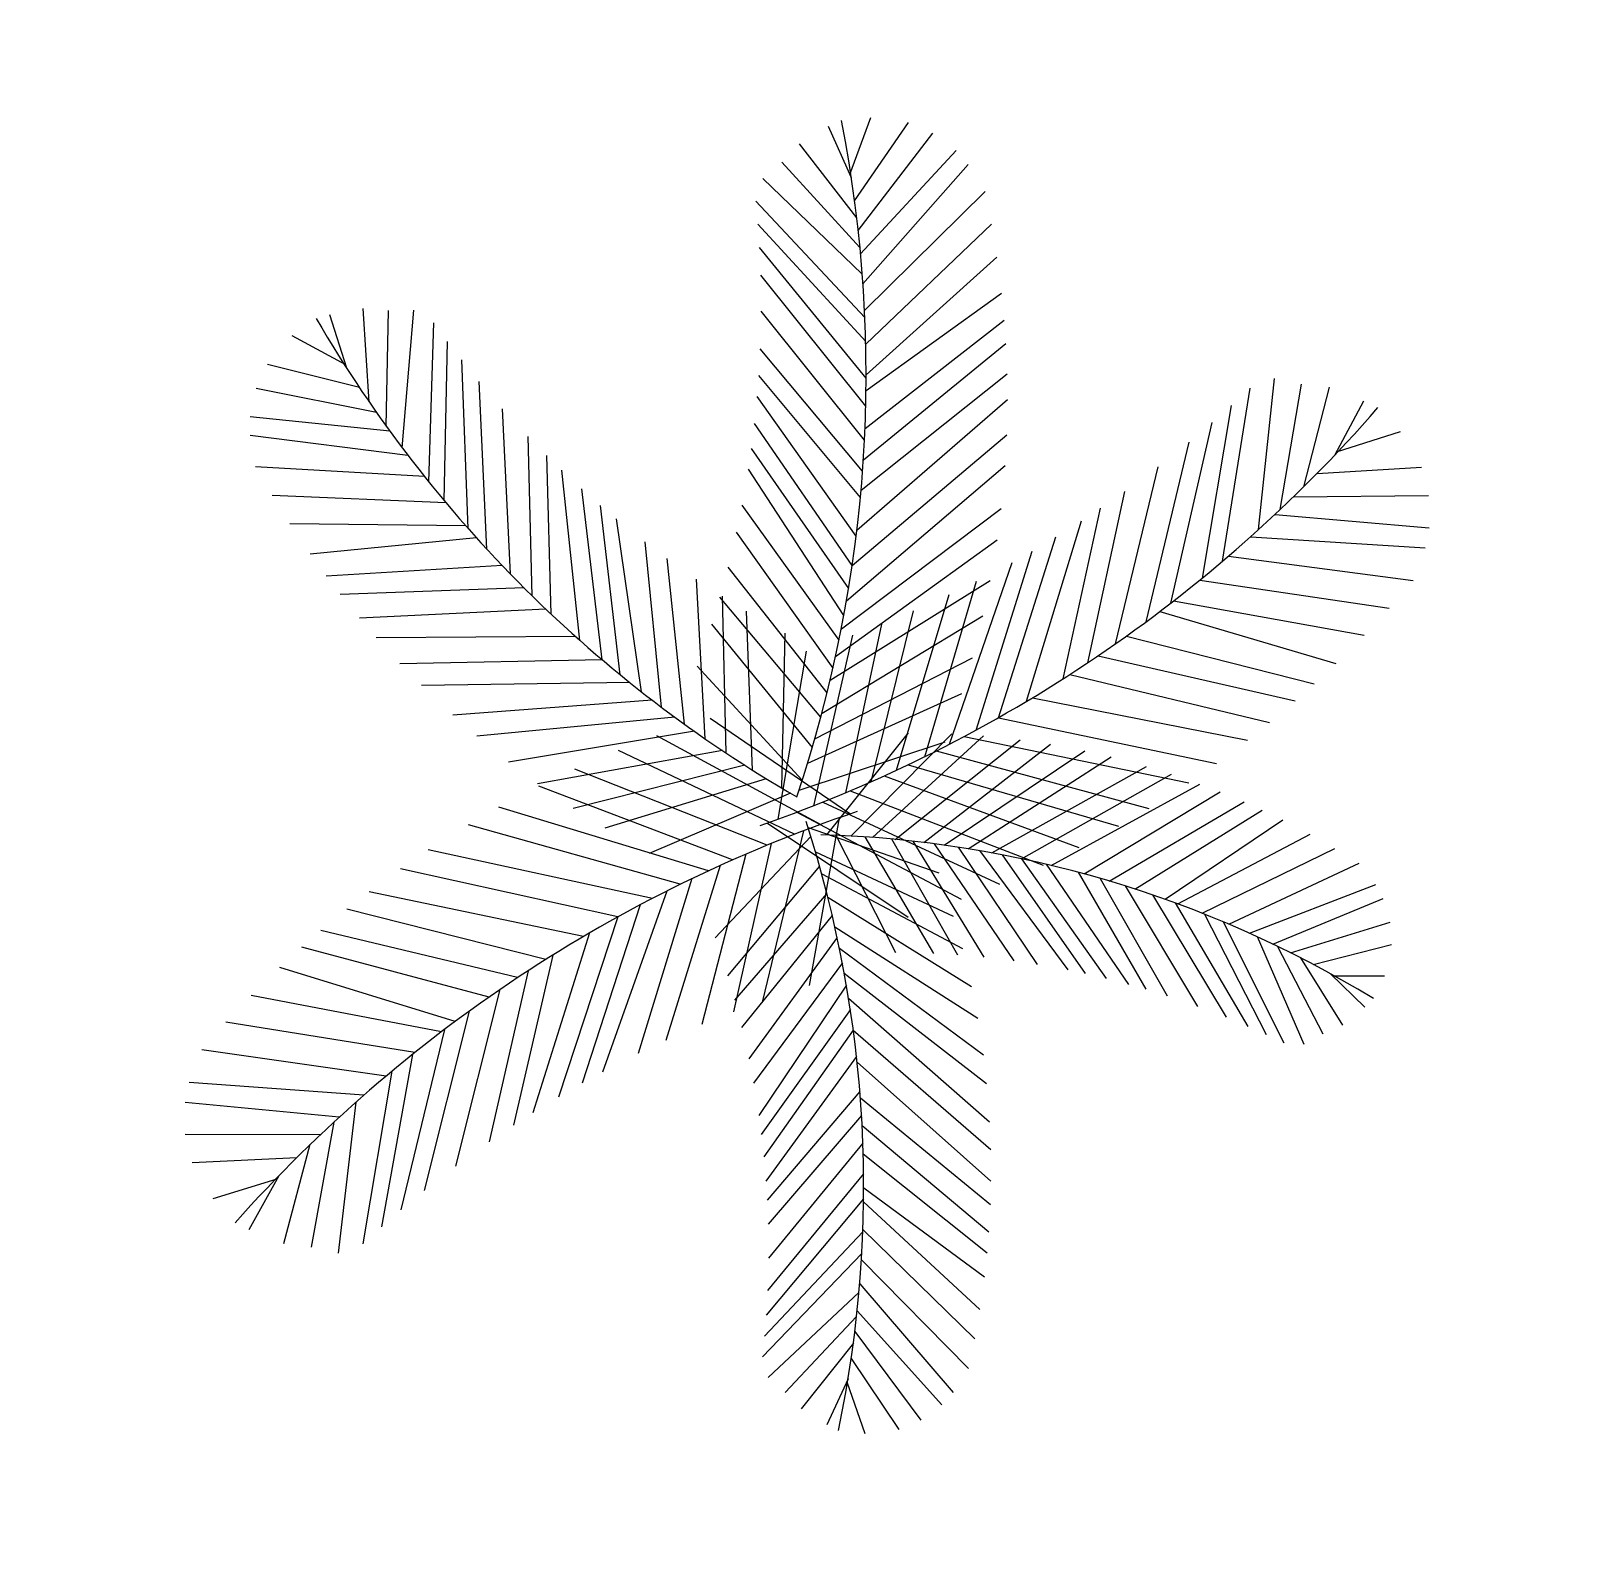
# Model space of a CAD drawing. Extents: x 1783.54 to 1790.35, y 997.7 to 1004.37.
import ezdxf

# ---------------------------------------------------------------- set-up
doc = ezdxf.new("R2010")
doc.units = 0
doc.header["$LTSCALE"] = 0.1
doc.header["$MEASUREMENT"] = 0
doc.layers.get('0').update_dxf_attribs({"linetype": 'CONTINUOUS'})
doc.layers.add('ÁRVORE', color=102, linetype='CONTINUOUS')

# ---------------------------------------------------------------- blocks, each defined once
blk = doc.blocks.new('CG_T25')
for p, q in [((-0.04849, 0.10048), (-0.04609, 0.11923)), ((-0.04513, 0.09553), (-0.04083, 0.11958)), ((-0.04262, 0.09166), (-0.0351, 0.11859)), ((-0.03947, 0.08657), (-0.03168, 0.11724)), ((-0.0517, 0.10469), (-0.05319, 0.11672)), ((-0.03676, 0.08198), (-0.02626, 0.11399)), ((-0.05115, 0.10424), (-0.05985, 0.11127)), ((-0.03347, 0.0761), (-0.02213, 0.10879)), ((-0.04658, 0.0977), (-0.0634, 0.10556)), ((-0.03062, 0.07071), (-0.01817, 0.10345)), ((-0.04331, 0.09272), (-0.06491, 0.10073)), ((-0.04046, 0.0882), (-0.0668, 0.09608)), ((-0.02921, 0.06792), (-0.01407, 0.09748)), ((-0.02595, 0.06114), (-0.01116, 0.09294)), ((-0.03607, 0.08077), (-0.06593, 0.09144)), ((-0.03374, 0.07659), (-0.06347, 0.08756)), ((-0.02339, 0.05544), (-0.00878, 0.08899)), ((0.0635, 0.0532), (0.07024, 0.08392)), ((0.06884, 0.05619), (0.07592, 0.08598)), ((0.07312, 0.05846), (0.08166, 0.08593)), ((0.07799, 0.0609), (0.08495, 0.08535)), ((-0.03033, 0.07013), (-0.06107, 0.08357)), ((-0.02103, 0.04982), (-0.00577, 0.08369)), ((0.05873, 0.05037), (0.06464, 0.08166)), ((0.08177, 0.06271), (0.08986, 0.08339)), ((-0.02784, 0.06512), (-0.05835, 0.07878)), ((-0.01812, 0.04237), (-0.00338, 0.07917)), ((0.0563, 0.04888), (0.05862, 0.07898)), ((0.08672, 0.06495), (0.09378, 0.08062)), ((0.05056, 0.04518), (0.05421, 0.07684)), ((-0.01574, 0.03569), (-0.0003, 0.07288)), ((0.04587, 0.04197), (0.05049, 0.07492)), ((0.09122, 0.06669), (0.09808, 0.07531)), ((-0.02496, 0.05898), (-0.055, 0.07244)), ((0.03558, 0.03435), (0.04163, 0.06987)), ((0.04136, 0.03874), (0.04564, 0.07224)), ((-0.01353, 0.02893), (0.00221, 0.06731)), ((0.09057, 0.0666), (0.10065, 0.06791)), ((-0.0225, 0.05337), (-0.05172, 0.06568)), ((0.03055, 0.03031), (0.03626, 0.06647)), ((0.02562, 0.02612), (0.03167, 0.06333)), ((0.07902, 0.0614), (0.09957, 0.05734)), ((0.08392, 0.0637), (0.10069, 0.0618)), ((-0.02048, 0.04847), (-0.04956, 0.06085)), ((-0.0119, 0.02351), (0.00542, 0.05936)), ((0.02179, 0.02269), (0.0254, 0.0587)), ((0.07467, 0.05925), (0.09882, 0.05284)), ((-0.0177, 0.04124), (-0.04794, 0.05702)), ((-0.01039, 0.01806), (0.00757, 0.0534)), ((0.01803, 0.01919), (0.02091, 0.0551)), ((0.06394, 0.05345), (0.09219, 0.04781)), ((0.06773, 0.05558), (0.09594, 0.04966)), ((-0.01574, 0.03569), (-0.04595, 0.05196)), ((0.01491, 0.01616), (0.01527, 0.05023)), ((0.05822, 0.05006), (0.08844, 0.04586)), ((-0.01428, 0.03131), (-0.04423, 0.04726)), ((-0.00921, 0.01344), (0.01005, 0.04559)), ((0.01059, 0.01177), (0.01051, 0.04579)), ((0.05392, 0.04736), (0.08405, 0.04345)), ((-0.01267, 0.02611), (-0.04289, 0.0433)), ((0.04877, 0.04397), (0.07844, 0.04013)), ((0.00727, 0.00825), (0.005, 0.0402)), ((0.0442, 0.04079), (0.07269, 0.03645)), ((-0.01126, 0.02127), (-0.04073, 0.03636)), ((-0.00768, 0.00683), (0.01195, 0.03868)), ((0.0403, 0.03795), (0.06872, 0.03373)), ((0.0042, 0.00486), (0.00047, 0.0352)), ((0.03471, 0.03367), (0.06564, 0.03153)), ((-0.0098, 0.0158), (-0.03926, 0.03105)), ((-0.00659, 0.00162), (0.0139, 0.03028)), ((0.00083, 0.00098), (-0.00541, 0.0281)), ((0.03055, 0.03031), (0.06169, 0.02855)), ((0.02734, 0.0276), (0.05813, 0.02573)), ((-0.09028, 0.0046), (-0.10254, 0.02344)), ((-0.08343, 0.00286), (-0.0987, 0.02383)), ((-0.07961, 0.002), (-0.09508, 0.0228)), ((-0.0086, 0.01089), (-0.03757, 0.02413)), ((-0.00566, -0.00333), (0.01528, 0.02298)), ((0.02362, 0.02434), (0.0552, 0.0233)), ((-0.09448, 0.00578), (-0.10575, 0.02089)), ((-0.07375, 0.00081), (-0.0914, 0.02184)), ((-0.06925, 0.00001), (-0.08701, 0.02081)), ((-0.06376, -0.00083), (-0.08126, 0.01964)), ((0.02023, 0.02125), (0.05024, 0.01894)), ((-0.09914, 0.0072), (-0.10919, 0.01859)), ((-0.05879, -0.00146), (-0.0752, 0.01863)), ((-0.05448, -0.00192), (-0.07091, 0.01805)), ((-0.04816, -0.00243), (-0.06752, 0.01767)), ((-0.04335, -0.00269), (-0.06309, 0.01727)), ((-0.03957, -0.00282), (-0.05901, 0.01701)), ((-0.03512, -0.00289), (-0.05559, 0.01686)), ((-0.03099, -0.00287), (-0.04965, 0.01678)), ((-0.02636, -0.00275), (-0.04514, 0.01685)), ((-0.02224, -0.00257), (-0.03932, 0.01712)), ((-0.0075, 0.00601), (-0.03629, 0.01805)), ((-0.01815, -0.0023), (-0.03425, 0.01751)), ((-0.01305, -0.00187), (-0.02968, 0.018)), ((-0.00749, -0.00125), (-0.02251, 0.01902)), ((0.01649, 0.01771), (0.04657, 0.01553)), ((-0.10533, 0.00928), (-0.11286, 0.01449)), ((0.01323, 0.01448), (0.04198, 0.01097)), ((-0.00625, -0.00012), (-0.03528, 0.01253)), ((-0.00473, -0.0089), (0.01671, 0.01294)), ((0.00278, -0.0015), (0.0264, 0.0136)), ((0.01006, 0.01122), (0.03809, 0.00687)), ((-0.10582, 0.00961), (-0.1156, 0.008)), ((0.00831, -0.00434), (0.03345, 0.0097)), ((-0.10177, 0.00806), (-0.11593, 0.00185)), ((-0.09711, 0.00657), (-0.11499, -0.00236)), ((-0.00374, 0.00604), (-0.02495, -0.01604)), ((0.00618, 0.00706), (0.03469, 0.00307)), ((0.01344, -0.00682), (0.038, 0.00739)), ((-0.09349, 0.00549), (-0.11289, -0.00663)), ((-0.08877, 0.00419), (-0.11104, -0.00901)), ((-0.08454, 0.00313), (-0.10724, -0.0125)), ((-0.00506, -0.00686), (-0.034, 0.00377)), ((-0.0034, 0.004), (0.02566, -0.00632)), ((0.01758, -0.00871), (0.0431, 0.00497)), ((-0.07917, 0.0019), (-0.1022, -0.01455)), ((-0.07428, 0.00091), (-0.0971, -0.01642)), ((-0.07175, 0.00044), (-0.09146, -0.01826)), ((-0.00276, 0.00047), (-0.02342, -0.02606)), ((0.00205, 0.00241), (0.02953, -0.00312)), ((0.02179, -0.01053), (0.04904, 0.00239)), ((0.02655, -0.01249), (0.05369, 0.00053)), ((-0.06569, -0.00055), (-0.08723, -0.0195)), ((-0.06062, -0.00124), (-0.08358, -0.02046)), ((-0.05566, -0.0018), (-0.07872, -0.02159)), ((-0.04915, -0.00236), (-0.07462, -0.02243)), ((-0.04335, -0.00269), (-0.06898, -0.0234)), ((-0.02437, -0.00267), (-0.04516, -0.02522)), ((-0.01884, -0.00235), (-0.03931, -0.02512)), ((-0.01449, -0.002), (-0.03226, -0.02471)), ((-0.0104, -0.00159), (-0.02621, -0.0241)), ((-0.00581, -0.00103), (-0.018, -0.02291)), ((-0.00213, -0.00273), (0.02703, -0.01507)), ((0.00112, -0.00061), (0.00513, -0.02815)), ((0.03083, -0.01414), (0.05989, -0.00173)), ((-0.03753, -0.00286), (-0.06402, -0.02407)), ((-0.0329, -0.00289), (-0.05704, -0.02476)), ((-0.02828, -0.00281), (-0.05187, -0.02507)), ((-0.00177, -0.00447), (-0.02197, -0.03334)), ((-0.00773, -0.00415), (0.00788, -0.02193)), ((0.00567, -0.00301), (0.01318, -0.03264)), ((0.00976, -0.00506), (0.01922, -0.03566)), ((0.03548, -0.01583), (0.0635, -0.00293)), ((0.03945, -0.01719), (0.06785, -0.00428)), ((-0.00807, -0.00572), (-0.03086, -0.01268)), ((0.01413, -0.00714), (0.02638, -0.03887)), ((0.04454, -0.01882), (0.0726, -0.00562)), ((0.05131, -0.02079), (0.07627, -0.00656)), ((0.05597, -0.02202), (0.08095, -0.00765)), ((-0.00928, -0.01086), (-0.03222, -0.01938)), ((-0.00063, -0.00967), (-0.01993, -0.04172)), ((-0.00869, -0.00841), (0.00635, -0.02961)), ((-0.00082, -0.00884), (0.02809, -0.02058)), ((0.01975, -0.00966), (0.03242, -0.0413)), ((0.06138, -0.02333), (0.08765, -0.009)), ((0.06741, -0.02463), (0.09408, -0.01006)), ((0.0724, -0.02558), (0.09904, -0.01073)), ((-0.00962, -0.01219), (0.00497, -0.03518)), ((0.00033, -0.01372), (0.02944, -0.02665)), ((0.02375, -0.01135), (0.03944, -0.0438)), ((0.02853, -0.01326), (0.04493, -0.04552)), ((0.07895, -0.02667), (0.10325, -0.01119)), ((0.08326, -0.02728), (0.10741, -0.01155)), ((0.09105, -0.02819), (0.11125, -0.01347)), ((-0.0105, -0.01554), (-0.03323, -0.0236)), ((0.00097, -0.01625), (-0.01795, -0.04861)), ((-0.01068, -0.01617), (0.00311, -0.04158)), ((0.03334, -0.01507), (0.05245, -0.04757)), ((-0.01156, -0.01926), (-0.03448, -0.02824)), ((0.00159, -0.01861), (0.03121, -0.03355)), ((0.03945, -0.01719), (0.05787, -0.04883)), ((0.0456, -0.01914), (0.06411, -0.05006)), ((0.09589, -0.02862), (0.11357, -0.0174)), ((0.0022, -0.02087), (-0.01538, -0.05639)), ((-0.01214, -0.0212), (0.00135, -0.04683)), ((0.05258, -0.02114), (0.0687, -0.05081)), ((0.10129, -0.02899), (0.11623, -0.02115)), ((-0.0127, -0.02299), (-0.03608, -0.0335)), ((-0.01325, -0.02472), (-0.00091, -0.05275)), ((0.00311, -0.02406), (0.03273, -0.03884)), ((0.05795, -0.02252), (0.07419, -0.05155)), ((0.06349, -0.0238), (0.07836, -0.052)), ((-0.01406, -0.02715), (-0.03744, -0.03754)), ((0.00377, -0.0263), (-0.01317, -0.06233)), ((0.07018, -0.02517), (0.08324, -0.0524)), ((0.07298, -0.02569), (0.08982, -0.05271)), ((0.07845, -0.02659), (0.09586, -0.05279)), ((0.08452, -0.02745), (0.1019, -0.05266)), ((0.10854, -0.02929), (0.11841, -0.02686)), ((-0.01465, -0.02886), (-0.00282, -0.05725)), ((0.00456, -0.02889), (0.03496, -0.04576)), ((0.08933, -0.02801), (0.10723, -0.05053)), ((0.09474, -0.02853), (0.11009, -0.0488)), ((0.09893, -0.02885), (0.11396, -0.04519)), ((0.10436, -0.02914), (0.1166, -0.0412)), ((0.10917, -0.02913), (0.11869, -0.03468)), ((-0.01535, -0.03083), (-0.0394, -0.0428)), ((-0.01614, -0.03297), (-0.00564, -0.06325)), ((0.00545, -0.0317), (-0.00988, -0.07024)), ((-0.01682, -0.03477), (-0.04061, -0.0458)), ((0.00623, -0.03407), (0.03635, -0.0497)), ((-0.01813, -0.03809), (-0.04214, -0.04935)), ((-0.01813, -0.03809), (-0.00781, -0.06745)), ((0.00773, -0.03844), (-0.00731, -0.07579)), ((0.00773, -0.03844), (0.03812, -0.05438)), ((-0.01988, -0.04228), (-0.04389, -0.05317)), ((-0.02026, -0.04314), (-0.01045, -0.07216)), ((0.00976, -0.04396), (0.04016, -0.05942)), ((0.01019, -0.04509), (-0.00417, -0.08204)), ((-0.02234, -0.04775), (-0.0453, -0.05606)), ((-0.02281, -0.04876), (-0.01249, -0.07555)), ((-0.02411, -0.05144), (-0.04717, -0.05969)), ((-0.02488, -0.053), (-0.01504, -0.07951)), ((0.01317, -0.05251), (-0.00172, -0.08654)), ((0.01261, -0.05117), (0.04182, -0.06324)), ((-0.02624, -0.05567), (-0.04999, -0.06476)), ((-0.0271, -0.05729), (-0.01705, -0.08245)), ((0.0156, -0.05811), (0.00134, -0.0918)), ((0.01469, -0.05605), (0.04403, -0.06805)), ((-0.02872, -0.06028), (-0.05285, -0.06951)), ((-0.03086, -0.06404), (-0.05515, -0.07309)), ((-0.0299, -0.06238), (-0.01948, -0.08583)), ((0.01822, -0.06378), (0.00377, -0.09573)), ((0.0172, -0.06163), (0.04738, -0.07477)), ((-0.03111, -0.06447), (-0.0229, -0.09026)), ((-0.03376, -0.06888), (-0.05717, -0.07607)), ((-0.03354, -0.06851), (-0.02618, -0.09421)), ((0.02014, -0.06774), (0.0508, -0.08107)), ((-0.03574, -0.072), (-0.05924, -0.07896)), ((0.02154, -0.07052), (0.00672, -0.10024)), ((-0.03633, -0.07291), (-0.0296, -0.09805)), ((0.02299, -0.0733), (0.01089, -0.10617)), ((0.02268, -0.07272), (0.05357, -0.08583)), ((-0.03945, -0.07755), (-0.0601, -0.0825)), ((-0.03862, -0.07633), (-0.03391, -0.10033)), ((-0.04127, -0.08012), (-0.03661, -0.10122)), ((0.02589, -0.07866), (0.0149, -0.11146)), ((0.02616, -0.07915), (0.05601, -0.0898)), ((-0.04184, -0.08091), (-0.05885, -0.08617)), ((-0.04337, -0.083), (-0.04107, -0.10174)), ((0.02854, -0.0833), (0.05851, -0.09366)), ((-0.04458, -0.08461), (-0.05789, -0.08996)), ((0.02925, -0.0845), (0.01909, -0.11662)), ((-0.04617, -0.08668), (-0.04512, -0.10125)), ((0.032, -0.08906), (0.02453, -0.11981)), ((-0.04838, -0.08947), (-0.05539, -0.09451)), ((-0.04883, -0.08979), (-0.05048, -0.09901)), ((0.03301, -0.09068), (0.05943, -0.09828)), ((0.03521, -0.09412), (0.02797, -0.12112)), ((0.0359, -0.09518), (0.05759, -0.10295)), ((0.03776, -0.09796), (0.03371, -0.12205)), ((0.03923, -0.10011), (0.05613, -0.1078)), ((0.04117, -0.10288), (0.03897, -0.12165)), ((0.04386, -0.10661), (0.05264, -0.11354)), ((0.04443, -0.10706), (0.04604, -0.11907))]:
    blk.add_line(p, q)
for centre, radius, start, end in [((-0.26445, -0.04935), 0.26284, 8.5439, 38.2906), ((0.18287, -0.1538), 0.23895, 110.1895, 139.9362), ((-0.03402, 0.21216), 0.21505, 248.0996, 277.8463), ((0.25553, 0.04923), 0.26284, 189.1509, 218.8976), ((0.11478, 0.20958), 0.23895, 241.292, 271.0387), ((-0.20639, 0.03815), 0.20311, 318.5391, 348.2858)]:
    blk.add_arc(centre, radius, start, end)

msp = doc.modelspace()

# ---------------------------------------------------------------- block references
at = {"layer": 'ÁRVORE', "xscale": 24.384, "yscale": 24.384, "zscale": 24.384, "rotation": 100.0615232809184}
msp.add_blockref('CG_T25', (1786.923, 1000.9948, 302.829), dxfattribs=at)

doc.saveas('drawing.dxf')
